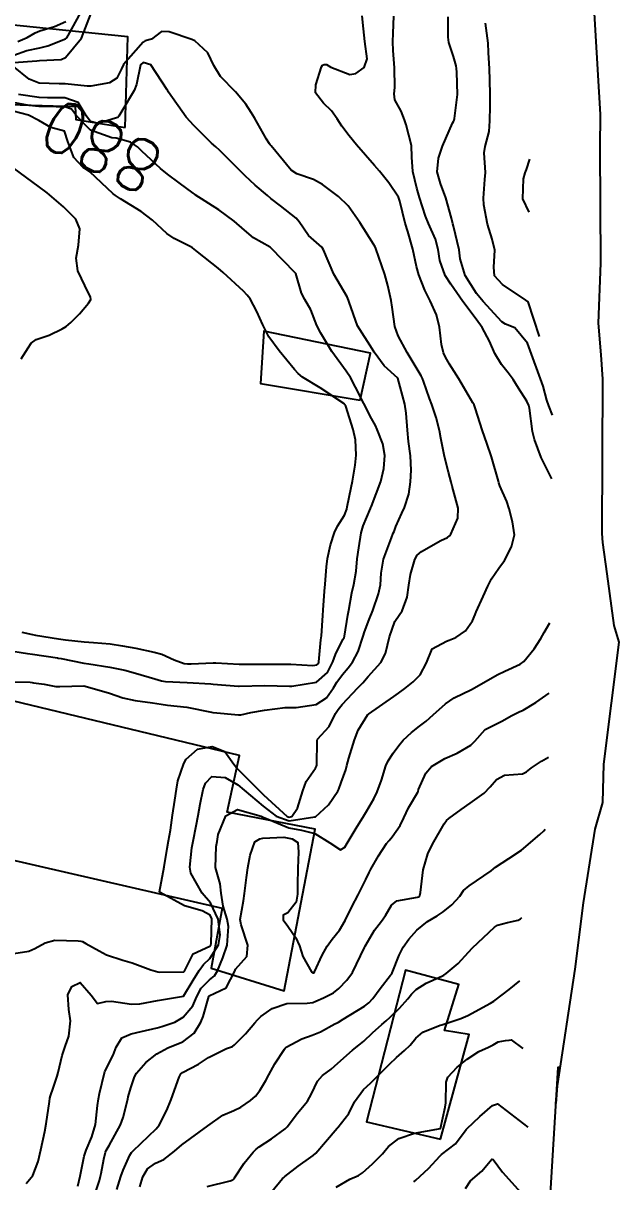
# Model space of a CAD drawing. Header units: metres. Extents: x 307586 to 320046, y 7427249 to 7434250.
# Drawn here: x 319739.3 to 319785.4, y 7427404.1 to 7427493.8 of the extents above; entities that cross this region are included whole.
import ezdxf
from ezdxf.enums import TextEntityAlignment as Align

# ---------------------------------------------------------------- set-up
doc = ezdxf.new("R2010")
doc.units = ezdxf.units.M
doc.header["$MEASUREMENT"] = 0
for name, color, linetype in [('Area', 45, 'Continuous'), ('Cotas', 45, 'Continuous'), ('Curvas de Nivel 1m', 11, 'Continuous'), ('Curvas de Nivel 5m', 15, 'Continuous'), ('Edificações', 30, 'Continuous')]:
    doc.layers.add(name, color=color, linetype=linetype)
doc.styles.add('Style-STANDARD', font='STANDARD.shx')

msp = doc.modelspace()

# ---------------------------------------------------------------- linework, layer by layer
at = {"layer": 'Area'}
msp.add_polyline3d([(319783.169, 7427499.77, 886.995), (319783.933, 7427486.689, 887.045), (319783.923, 7427484.156, 887.115), (319783.983, 7427475.191, 887.314), (319783.799, 7427470.553, 886.345), (319783.992, 7427468.119, 886.056), (319784.134, 7427466.229, 885.315), (319784.064, 7427454.284, 883.585), (319784.121, 7427453.586, 883.436), (319784.455, 7427451.157, 883.997), (319784.992, 7427447.184, 884.408), (319785.388, 7427445.888, 884.747), (319784.206, 7427436.456, 886.093), (319784.117, 7427433.488, 886.582), (319783.537, 7427431.407, 886.69), (319782.624, 7427425.719, 887.872), (319781.976, 7427420.578, 888.822), (319780.613, 7427411.561, 891.063), (319780.52, 7427410.189, 891.203), (319780.781, 7427412.987, 891.535), (319780.673, 7427412.989, 891.404), (319779.984, 7427401.507, 892.534)], dxfattribs=at)
at = {"layer": 'Curvas de Nivel 1m', "flags": 128}
for points, elevation in [([(319738.583, 7427490.714), (319740.372, 7427490.855), (319740.585, 7427490.868), (319742.253, 7427490.956), (319742.588, 7427491.101), (319743.825, 7427492.602), (319744.568, 7427494.536)], 882), ([(319738.589, 7427491.299), (319739.595, 7427491.648), (319740.595, 7427491.854), (319741.219, 7427492.012), (319742.602, 7427492.544), (319742.684, 7427492.619), (319742.793, 7427492.806), (319743.779, 7427494.603)], 881), ([(319739.537, 7427404.011), (319740.069, 7427404.632), (319740.467, 7427405.719), (319740.677, 7427406.623), (319740.993, 7427408.025), (319741.103, 7427408.617), (319741.344, 7427410.348), (319741.388, 7427410.613), (319741.433, 7427410.795), (319741.625, 7427411.39), (319741.937, 7427412.308), (319742.026, 7427412.606), (319742.338, 7427413.921), (319742.568, 7427414.601), (319742.858, 7427415.416), (319742.976, 7427416.597), (319742.838, 7427417.462), (319742.781, 7427418.599), (319743.081, 7427419.235), (319743.727, 7427419.557), (319744.587, 7427418.577), (319745.07, 7427417.933), (319745.708, 7427418.083), (319746.149, 7427418.115), (319747.706, 7427417.874), (319748.334, 7427417.907), (319749.709, 7427418.157), (319751.713, 7427418.49), (319752.47, 7427419.744), (319752.926, 7427420.478), (319753.273, 7427420.95), (319753.752, 7427421.401), (319754.423, 7427422.46), (319754.558, 7427423.245), (319754.403, 7427424.461), (319753.802, 7427425.725), (319753.168, 7427426.476), (319752.294, 7427428.019), (319752.216, 7427428.486), (319752.364, 7427429.977), (319752.462, 7427430.484), (319752.689, 7427431.667), (319752.846, 7427432.48), (319753.014, 7427433.356), (319753.231, 7427434.477), (319753.411, 7427434.974), (319753.918, 7427435.481), (319754.946, 7427435.426), (319755.909, 7427434.836), (319756.408, 7427434.435), (319757.891, 7427433.195), (319758.88, 7427432.41), (319759.88, 7427432.066), (319761.871, 7427432.359), (319761.899, 7427432.354), (319761.925, 7427432.37), (319762.942, 7427433.31), (319763.665, 7427434.352), (319763.739, 7427434.518), (319763.913, 7427435.022), (319764.265, 7427436.008), (319764.356, 7427436.344), (319764.497, 7427436.9), (319764.943, 7427438.335), (319765.229, 7427439.066), (319765.982, 7427440.276), (319766.007, 7427440.296), (319766.036, 7427440.319), (319767.997, 7427441.682), (319768.353, 7427441.943), (319768.824, 7427442.292), (319769.476, 7427442.817), (319770.014, 7427443.365), (319770.517, 7427444.273), (319770.945, 7427445.361), (319772.049, 7427445.957), (319772.272, 7427446.025), (319772.774, 7427446.243), (319773.528, 7427446.766), (319774.066, 7427447.536), (319774.272, 7427448.027), (319774.357, 7427448.227), (319774.902, 7427449.411), (319775.249, 7427450.219), (319775.539, 7427450.785), (319776.117, 7427451.597), (319776.533, 7427452.204), (319777.081, 7427453.253), (319777.322, 7427454.192), (319777.155, 7427455.187), (319776.903, 7427456.199), (319776.735, 7427456.758), (319776.191, 7427457.986), (319776.108, 7427458.211), (319776.078, 7427458.328), (319775.547, 7427460.217), (319775.183, 7427461.271), (319774.843, 7427462.224), (319774.27, 7427464.011), (319774.187, 7427464.231), (319774.103, 7427464.404), (319773.025, 7427466.243), (319772.304, 7427467.38), (319771.979, 7427467.924), (319771.829, 7427468.257), (319771.685, 7427468.897), (319771.515, 7427470.262), (319771.29, 7427471.203), (319770.788, 7427472.274), (319770.375, 7427473.112), (319769.931, 7427474.285), (319769.75, 7427474.936), (319769.467, 7427476.289), (319769.08, 7427477.64), (319768.874, 7427478.296), (319768.458, 7427479.991), (319768.356, 7427480.302), (319767.587, 7427481.427), (319766.879, 7427482.324), (319766.489, 7427482.767), (319765.093, 7427484.344), (319764.52, 7427485.047), (319763.971, 7427485.802), (319763.613, 7427486.364), (319763.162, 7427486.993), (319762.545, 7427487.575), (319761.914, 7427488.386), (319761.941, 7427489.007), (319762.393, 7427490.382), (319762.459, 7427490.507), (319762.585, 7427490.569), (319762.782, 7427490.574), (319763.112, 7427490.372), (319764.575, 7427489.798), (319765.049, 7427489.872), (319765.686, 7427490.339), (319765.918, 7427491.008), (319765.752, 7427492.339), (319765.633, 7427493.325), (319765.549, 7427494.341)], 883), ([(319780.203, 7427458.51), (319779.387, 7427460.168), (319778.855, 7427461.555), (319778.705, 7427462.175), (319778.476, 7427463.972), (319778.423, 7427464.179), (319778.276, 7427464.525), (319777.618, 7427465.521), (319777.205, 7427466.196), (319776.822, 7427466.726), (319776.304, 7427467.35), (319775.803, 7427468.215), (319775.379, 7427469.168), (319774.81, 7427470.225), (319774.349, 7427470.868), (319773.32, 7427472.24), (319772.383, 7427473.575), (319771.963, 7427474.256), (319771.546, 7427475.405), (319771.403, 7427476.265), (319771.21, 7427477.058), (319770.678, 7427478.276), (319770.441, 7427478.83), (319769.963, 7427480.285), (319769.757, 7427481), (319769.455, 7427482.29), (319769.383, 7427483.408), (319769.345, 7427484.292), (319768.935, 7427485.89), (319768.805, 7427486.297), (319768.54, 7427486.966), (319768.069, 7427487.828), (319767.999, 7427488.308), (319768.074, 7427488.794), (319768.05, 7427490.308), (319767.942, 7427491.655), (319767.921, 7427492.31), (319767.932, 7427492.991), (319767.995, 7427494.31)], 884), ([(319779.263, 7427469.54), (319778.363, 7427472.209), (319778.202, 7427472.346), (319776.383, 7427473.544), (319775.772, 7427474.216), (319775.732, 7427474.884), (319775.797, 7427476.216), (319775.582, 7427477.058), (319775.231, 7427478.222), (319774.958, 7427479.722), (319774.917, 7427480.225), (319775.032, 7427481.67), (319775.072, 7427482.224), (319774.984, 7427483.747), (319775.045, 7427484.225), (319775.363, 7427485.383), (319775.41, 7427486.221), (319775.431, 7427487.334), (319775.438, 7427488.221), (319775.403, 7427489.389), (319775.373, 7427490.222), (319775.314, 7427491.504), (319775.272, 7427492.223), (319775.079, 7427493.772)], 886), ([(319738.59, 7427421.812), (319739.753, 7427421.986), (319740.215, 7427422.174), (319741.01, 7427422.621), (319741.765, 7427422.824), (319743.58, 7427422.777), (319743.765, 7427422.766), (319743.909, 7427422.733), (319744.16, 7427422.584), (319745.193, 7427422.004), (319745.754, 7427421.694), (319747.026, 7427421.271), (319747.748, 7427421.076), (319749.195, 7427420.525), (319749.741, 7427420.373), (319749.899, 7427420.359), (319751.741, 7427420.39), (319751.798, 7427420.434), (319751.821, 7427420.489), (319752.461, 7427421.777), (319753.762, 7427422.379), (319753.843, 7427422.469), (319753.862, 7427422.567), (319753.905, 7427424.468), (319753.787, 7427424.77), (319753.162, 7427425.107), (319751.798, 7427425.477), (319749.9, 7427426.519), (319749.872, 7427426.578), (319750.218, 7427428.514), (319750.451, 7427429.914), (319750.563, 7427430.51), (319750.7, 7427431.337), (319750.866, 7427432.505), (319751.058, 7427433.666), (319751.167, 7427434.501), (319751.268, 7427435.144), (319751.737, 7427436.493), (319751.936, 7427436.84), (319752.812, 7427437.614), (319753.946, 7427437.806), (319754.909, 7427437.422), (319755.603, 7427436.445), (319755.927, 7427436.049), (319757.543, 7427434.424), (319757.9, 7427434.078), (319759.734, 7427432.401), (319759.882, 7427432.347), (319760.093, 7427432.397), (319760.529, 7427433.03), (319760.947, 7427434.384), (319761.198, 7427435.096), (319761.929, 7427436.134), (319762.015, 7427436.286), (319762.034, 7427436.369), (319762.046, 7427438.275), (319762.092, 7427438.369), (319762.971, 7427439.357), (319763.471, 7427440.355), (319763.668, 7427440.671), (319763.99, 7427441.069), (319765.198, 7427442.338), (319765.595, 7427442.746), (319766.012, 7427443.214), (319766.991, 7427444.315), (319767.345, 7427444.998), (319767.649, 7427446.306), (319768.065, 7427447.481), (319768.387, 7427447.98), (319768.622, 7427448.295), (319769.019, 7427449.36), (319769.158, 7427450.289), (319769.283, 7427451.117), (319769.606, 7427452.285), (319769.8, 7427452.609), (319770.129, 7427452.908), (319771.625, 7427453.738), (319772.149, 7427453.973), (319772.301, 7427454.099), (319772.404, 7427454.247), (319772.942, 7427455.465), (319772.951, 7427456.242), (319772.496, 7427457.941), (319772.409, 7427458.248), (319772.205, 7427459.034), (319771.91, 7427460.255), (319771.633, 7427461.655), (319771.518, 7427462.261), (319771.262, 7427463.261), (319770.913, 7427464.27), (319770.741, 7427464.737), (319770.291, 7427466.072), (319770.21, 7427466.281), (319770.102, 7427466.474), (319769.02, 7427468.293), (319768.332, 7427469.572), (319768.052, 7427470.304), (319767.844, 7427471.793), (319767.785, 7427472.309), (319767.529, 7427473.461), (319767.283, 7427474.317), (319767.066, 7427474.992), (319766.59, 7427476.327), (319766.539, 7427476.453), (319766.416, 7427476.676), (319765.366, 7427478.341), (319764.452, 7427479.626), (319763.714, 7427480.357), (319762.472, 7427481.291), (319761.761, 7427481.666), (319760.48, 7427482.119), (319760.051, 7427482.404), (319758.501, 7427484.271), (319758.429, 7427484.348), (319758.364, 7427484.422), (319758.135, 7427484.799), (319757.201, 7427486.44), (319756.953, 7427486.86), (319756.543, 7427487.503), (319755.733, 7427488.458), (319754.57, 7427489.635), (319754.054, 7427490.478), (319753.587, 7427491.479), (319752.602, 7427492.4), (319752.365, 7427492.502), (319750.609, 7427493.082), (319750.007, 7427493.128), (319749.246, 7427492.534), (319748.742, 7427492.398), (319748.601, 7427492.305), (319747.085, 7427490.562), (319746.91, 7427490.233), (319746.567, 7427489.515), (319745.995, 7427489.143), (319744.558, 7427488.901), (319744.263, 7427488.889), (319742.56, 7427489.064), (319742.103, 7427489.082), (319740.56, 7427489.129), (319739.767, 7427489.446), (319738.579, 7427490.408)], 882), ([(319738.004, 7427442.815), (319739.86, 7427442.786), (319740.004, 7427442.76), (319740.107, 7427442.741), (319740.941, 7427442.626), (319741.85, 7427442.461), (319742.001, 7427442.452), (319742.16, 7427442.449), (319744.002, 7427442.501), (319744.105, 7427442.485), (319745.997, 7427441.943), (319747.027, 7427441.588), (319747.991, 7427441.369), (319749.318, 7427441.198), (319749.988, 7427441.078), (319750.485, 7427441.01), (319751.987, 7427440.852), (319753.876, 7427440.471), (319753.982, 7427440.442), (319754.018, 7427440.434), (319755.98, 7427440.261), (319756.154, 7427440.273), (319756.924, 7427440.436), (319757.985, 7427440.61), (319759.572, 7427440.82), (319759.987, 7427440.83), (319760.419, 7427440.825), (319761.99, 7427441.072), (319762.77, 7427441.587), (319763.316, 7427442.357), (319763.576, 7427442.785), (319764.013, 7427443.387), (319764.462, 7427443.902), (319764.798, 7427444.342), (319765.217, 7427445.156), (319765.61, 7427446.334), (319765.71, 7427446.68), (319766.066, 7427447.628), (319766.355, 7427448.326), (319766.8, 7427449.611), (319766.945, 7427450.317), (319767.009, 7427451.214), (319767.181, 7427452.314), (319767.797, 7427453.962), (319767.943, 7427454.303), (319768, 7427454.447), (319768.151, 7427454.819), (319768.598, 7427455.864), (319768.803, 7427456.294), (319769.149, 7427457.325), (319769.271, 7427458.289), (319769.316, 7427459.179), (319769.267, 7427460.29), (319769.125, 7427461.4), (319769.037, 7427462.292), (319768.947, 7427463.602), (319768.833, 7427464.294), (319768.293, 7427466.3), (319767.234, 7427467.248), (319766.469, 7427468.328), (319766.316, 7427468.561), (319765.17, 7427470.342), (319764.537, 7427472.173), (319764.492, 7427472.349), (319764.365, 7427472.6), (319763.349, 7427474.36), (319762.544, 7427476.236), (319762.48, 7427476.369), (319762.414, 7427476.443), (319761.383, 7427477.346), (319760.675, 7427478.396), (319760.437, 7427478.682), (319759.232, 7427479.631), (319758.46, 7427480.211), (319758.208, 7427480.424), (319757.257, 7427481.224), (319756.478, 7427481.959), (319756.007, 7427482.455), (319754.498, 7427483.949), (319754.22, 7427484.194), (319753.889, 7427484.479), (319752.523, 7427485.843), (319751.931, 7427486.506), (319750.552, 7427488.439), (319750.505, 7427488.52), (319750.461, 7427488.614), (319749.18, 7427490.534), (319748.585, 7427490.723), (319748.382, 7427490.543), (319748.077, 7427489.031), (319747.899, 7427488.55), (319746.943, 7427486.97), (319746.727, 7427486.567), (319746.626, 7427486.474), (319746.531, 7427486.435), (319745.104, 7427486.004), (319744.526, 7427486.155), (319744.185, 7427486.595), (319743.577, 7427487.638), (319742.546, 7427487.978), (319741.193, 7427487.986), (319740.547, 7427488.019), (319738.963, 7427488.242)], 881), ([(319739.22, 7427446.648), (319740.05, 7427446.463), (319740.259, 7427446.428), (319742.046, 7427446.144), (319742.581, 7427446.068), (319744.043, 7427445.914), (319744.768, 7427445.856), (319746.041, 7427445.743), (319746.986, 7427445.608), (319748.036, 7427445.413), (319749.442, 7427445.115), (319750.029, 7427444.949), (319751, 7427444.505), (319751.765, 7427444.238), (319752.02, 7427444.201), (319752.306, 7427444.201), (319754.021, 7427444.275), (319754.214, 7427444.275), (319756.02, 7427444.193), (319757.78, 7427444.183), (319758.021, 7427444.187), (319758.249, 7427444.189), (319760.021, 7427444.186), (319761.73, 7427444.084), (319762.02, 7427444.128), (319762.148, 7427444.242), (319762.195, 7427444.368), (319762.349, 7427446.067), (319762.379, 7427446.367), (319762.486, 7427447.949), (319762.513, 7427448.366), (319762.629, 7427449.831), (319762.666, 7427450.364), (319762.781, 7427451.698), (319762.854, 7427452.363), (319763.082, 7427453.412), (319763.408, 7427454.357), (319763.639, 7427454.867), (319764.163, 7427455.706), (319764.344, 7427456.175), (319764.385, 7427456.348), (319764.685, 7427457.848), (319764.79, 7427458.344), (319764.985, 7427459.569), (319765.063, 7427460.342), (319765.032, 7427461.545), (319764.845, 7427462.344), (319764.261, 7427464.142), (319764.125, 7427464.351), (319762.281, 7427465.558), (319760.925, 7427466.391), (319760.574, 7427466.674), (319760.299, 7427466.981), (319759.124, 7427468.412), (319758.329, 7427469.492), (319757.845, 7427470.427), (319757.391, 7427471.472), (319756.862, 7427472.443), (319756.65, 7427472.73), (319756.369, 7427473.027), (319754.78, 7427474.466), (319754.388, 7427474.805), (319752.806, 7427476.087), (319752.411, 7427476.394), (319752.243, 7427476.493), (319751.005, 7427477.097), (319750.423, 7427477.505), (319749.311, 7427478.531), (319748.443, 7427479.197), (319746.834, 7427480.187), (319746.461, 7427480.424), (319746.28, 7427480.572), (319744.48, 7427482.269), (319744.289, 7427482.401), (319743.953, 7427482.598), (319743.245, 7427483.363), (319742.78, 7427484.616), (319742.515, 7427485.42), (319741.467, 7427485.682), (319740.527, 7427486.225), (319739.732, 7427486.648), (319738.536, 7427486.946)], 879), ([(319739.151, 7427467.805), (319739.704, 7427468.646), (319739.943, 7427469.019), (319740.323, 7427469.291), (319741.316, 7427469.637), (319742.335, 7427470.114), (319742.634, 7427470.311), (319742.994, 7427470.603), (319743.666, 7427471.281), (319744.358, 7427472.109), (319744.562, 7427472.387), (319744.525, 7427472.588), (319744.366, 7427472.874), (319743.556, 7427474.598), (319743.418, 7427475.579), (319743.587, 7427476.598), (319743.692, 7427477.864), (319743.397, 7427478.606), (319742.447, 7427479.558), (319741.16, 7427480.633), (319740.468, 7427481.162), (319738.628, 7427482.512)], 878), ([(319778.443, 7427479.15), (319777.962, 7427480.188), (319778.006, 7427481.715), (319778.154, 7427482.185), (319778.238, 7427482.433), (319778.503, 7427483.24)], 887), ([(319743.535, 7427403.8), (319743.723, 7427404.587), (319744.037, 7427406.112), (319744.194, 7427406.581), (319744.639, 7427407.63), (319744.907, 7427408.57), (319745.077, 7427410.037), (319745.145, 7427410.567), (319745.219, 7427410.965), (319745.602, 7427412.561), (319745.644, 7427412.668), (319746.277, 7427413.934), (319746.517, 7427414.551), (319746.943, 7427415.278), (319747.679, 7427415.589), (319748.453, 7427415.761), (319749.686, 7427416.062), (319750.041, 7427416.161), (319751.043, 7427416.5), (319751.697, 7427416.871), (319752.426, 7427417.763), (319752.748, 7427418.48), (319753.089, 7427419.11), (319753.732, 7427419.765), (319754.122, 7427420.079), (319754.335, 7427420.461), (319754.752, 7427421.454), (319755.1, 7427422.45), (319755.205, 7427423.876), (319755.091, 7427424.45), (319754.794, 7427425.459), (319754.641, 7427426.458), (319754.545, 7427427.184), (319754.202, 7427428.464), (319754.249, 7427430.073), (319754.315, 7427430.463), (319754.411, 7427431.005), (319755.001, 7427432.453), (319755.888, 7427432.938), (319757.724, 7427432.422), (319757.882, 7427432.352), (319758.017, 7427432.283), (319759.874, 7427431.519), (319760.831, 7427431.344), (319761.87, 7427431.084), (319763.046, 7427430.358), (319763.855, 7427429.83), (319764.185, 7427430.019), (319764.378, 7427430.342), (319765.16, 7427431.615), (319765.583, 7427432.324), (319765.888, 7427432.847), (319766.442, 7427433.77), (319766.707, 7427434.312), (319767.03, 7427435.195), (319767.378, 7427436.306), (319767.544, 7427436.697), (319767.943, 7427437.289), (319768.364, 7427437.881), (319768.702, 7427438.293), (319769.348, 7427438.901), (319769.97, 7427439.389), (319770.474, 7427439.773), (319771.037, 7427440.264), (319771.991, 7427441.106), (319772.661, 7427441.578), (319774.003, 7427442.23), (319776.021, 7427443.377), (319776.568, 7427443.651), (319777.746, 7427444.183), (319778.035, 7427444.396), (319778.84, 7427445.377), (319779.358, 7427446.167), (319779.603, 7427446.619), (319780.063, 7427447.37)], 884), ([(319746.55, 7427403.533), (319746.877, 7427404.547), (319747.047, 7427405.048), (319747.568, 7427406.195), (319747.703, 7427406.407), (319747.821, 7427406.538), (319749.59, 7427408.224), (319749.833, 7427408.516), (319750.436, 7427409.683), (319750.77, 7427410.503), (319751.386, 7427412.239), (319751.516, 7427412.492), (319751.644, 7427412.589), (319752.879, 7427413.25), (319753.656, 7427413.76), (319755.044, 7427414.449), (319755.496, 7427414.612), (319755.667, 7427414.725), (319756.525, 7427415.586), (319757.226, 7427416.425), (319757.44, 7427416.678), (319757.698, 7427416.929), (319758.571, 7427417.544), (319759.708, 7427417.934), (319761.288, 7427417.955), (319761.709, 7427418.013), (319761.964, 7427418.114), (319762.537, 7427418.362), (319763.307, 7427418.766), (319763.724, 7427419.093), (319764.346, 7427419.728), (319764.799, 7427420.334), (319765.709, 7427422.267), (319765.735, 7427422.32), (319765.763, 7427422.375), (319766.491, 7427423.598), (319767.023, 7427424.308), (319767.345, 7427424.749), (319767.802, 7427425.539), (319768.225, 7427425.877), (319769.811, 7427426.145), (319769.908, 7427426.182), (319769.992, 7427426.277), (319770.046, 7427426.507), (319770.261, 7427428.274), (319770.605, 7427429.516), (319770.971, 7427430.263), (319771.879, 7427431.838), (319772.049, 7427432.08), (319772.241, 7427432.246), (319773.194, 7427432.933), (319773.895, 7427433.421), (319774.961, 7427434.214), (319775.438, 7427434.679), (319775.919, 7427435.254), (319776.537, 7427435.583), (319777.928, 7427435.707), (319778.245, 7427435.861), (319778.633, 7427436.173), (319779.413, 7427436.69), (319779.943, 7427436.99)], 886), ([(319748.327, 7427403.741), (319748.572, 7427404.53), (319748.925, 7427405.154), (319749.559, 7427405.586), (319750.201, 7427405.873), (319751.011, 7427406.498), (319751.578, 7427406.987), (319753.593, 7427408.47), (319754.771, 7427409.287), (319755.611, 7427409.646), (319756.139, 7427409.911), (319756.901, 7427410.427), (319757.289, 7427410.76), (319757.631, 7427411.206), (319758.077, 7427411.977), (319758.306, 7427412.413), (319758.794, 7427413.266), (319759.519, 7427414.401), (319759.585, 7427414.48), (319759.665, 7427414.542), (319760.87, 7427415.187), (319761.68, 7427415.486), (319762.305, 7427415.743), (319763.417, 7427416.353), (319763.598, 7427416.447), (319763.694, 7427416.5), (319764.067, 7427416.714), (319765.707, 7427417.715), (319766.054, 7427417.972), (319766.363, 7427418.314), (319766.934, 7427419.099), (319767.74, 7427420.123), (319767.82, 7427420.221), (319767.868, 7427420.299), (319768.39, 7427421.66), (319768.712, 7427422.291), (319769.153, 7427422.903), (319769.776, 7427423.613), (319770.6, 7427424.268), (319771.336, 7427424.71), (319771.794, 7427425.016), (319772.479, 7427425.567), (319773.087, 7427426.237), (319773.379, 7427426.672), (319773.821, 7427427.045), (319775.509, 7427428.205), (319775.682, 7427428.355), (319775.837, 7427428.485), (319776.891, 7427429.145), (319777.857, 7427429.803), (319779.284, 7427430.998), (319779.584, 7427431.297), (319779.683, 7427431.41)], 887), ([(319753.536, 7427403.778), (319755.318, 7427404.221), (319755.541, 7427404.293), (319755.612, 7427404.37), (319755.653, 7427404.439), (319756.41, 7427405.581), (319757.098, 7427406.425), (319757.335, 7427406.663), (319757.577, 7427406.844), (319758.529, 7427407.465), (319759.591, 7427408.249), (319759.739, 7427408.398), (319760.542, 7427409.453), (319761.318, 7427410.375), (319761.629, 7427410.935), (319762.076, 7427411.928), (319762.476, 7427412.362), (319763.15, 7427412.853), (319763.652, 7427413.307), (319764.778, 7427414.333), (319765.29, 7427414.704), (319765.673, 7427415.009), (319766.343, 7427415.653), (319767.064, 7427416.306), (319767.402, 7427416.597), (319767.699, 7427416.863), (319768.417, 7427417.582), (319769.063, 7427418.286), (319769.358, 7427418.644), (319769.724, 7427419.005), (319770.498, 7427419.502), (319771.74, 7427420.063), (319771.865, 7427420.125), (319772.046, 7427420.247), (319772.953, 7427421.036), (319773.76, 7427421.893), (319774.072, 7427422.225), (319775.779, 7427423.849), (319775.996, 7427423.983), (319776.769, 7427424.19), (319777.593, 7427424.375), (319777.787, 7427424.477), (319777.893, 7427424.59)], 888), ([(319758.562, 7427403.38), (319759.377, 7427404.402), (319759.465, 7427404.48), (319759.545, 7427404.544), (319760.598, 7427405.344), (319761.568, 7427406.041), (319761.757, 7427406.181), (319761.952, 7427406.366), (319762.713, 7427407.227), (319763.592, 7427408.29), (319763.651, 7427408.349), (319764.512, 7427409.434), (319764.949, 7427410.33), (319765.633, 7427411.289), (319766.177, 7427411.775), (319766.723, 7427412.309), (319767.184, 7427412.769), (319767.652, 7427413.232), (319768.19, 7427413.762), (319768.8, 7427414.289), (319769.243, 7427414.71), (319769.677, 7427415.237), (319770.236, 7427415.721), (319771.562, 7427416.252), (319771.693, 7427416.294), (319773.156, 7427416.777), (319773.701, 7427416.995), (319775.463, 7427417.956), (319775.712, 7427418.109), (319775.833, 7427418.199), (319776.9, 7427419.014), (319777.733, 7427419.68)], 889), ([(319769.541, 7427404.125), (319769.699, 7427404.278), (319770.662, 7427405.157), (319771.572, 7427406.158), (319771.612, 7427406.21), (319771.664, 7427406.249), (319772.749, 7427407.071), (319773.592, 7427408.176), (319773.63, 7427408.229), (319774.631, 7427409.192), (319775.62, 7427410.039), (319776.013, 7427410.177), (319778.353, 7427408.37)], 891), ([(319773.537, 7427403.61), (319773.918, 7427404.224), (319774.798, 7427404.967), (319775.568, 7427405.89), (319775.666, 7427405.859), (319776.382, 7427404.875), (319778.743, 7427402.27)], 892)]:
    msp.add_lwpolyline(points, dxfattribs=dict(at, elevation=elevation))
at = {"layer": 'Curvas de Nivel 5m', "flags": 128}
for points, elevation in [([(319780.263, 7427463.45), (319779.972, 7427464.163), (319779.827, 7427464.614), (319779.529, 7427465.686), (319778.325, 7427469.01), (319777.339, 7427470.195), (319776.619, 7427470.479), (319776.348, 7427470.671), (319774.896, 7427472.225), (319774.372, 7427472.846), (319773.515, 7427474.239), (319773.126, 7427475.523), (319773.04, 7427476.244), (319772.611, 7427478.068), (319772.556, 7427478.249), (319772.439, 7427478.67), (319772, 7427480.257), (319771.585, 7427481.375), (319771.33, 7427482.267), (319771.449, 7427483.316), (319771.738, 7427484.262), (319772.531, 7427486.04), (319772.61, 7427486.171), (319772.647, 7427486.249), (319772.675, 7427486.389), (319772.899, 7427488.255), (319772.865, 7427489.97), (319772.837, 7427490.256), (319772.802, 7427490.474), (319772.592, 7427491.188), (319772.245, 7427492.264), (319772.179, 7427492.694), (319772.193, 7427494.264)], 885), ([(319738.902, 7427492.355), (319739.628, 7427492.65), (319740.237, 7427493.014), (319740.608, 7427493.173), (319741.739, 7427493.501), (319742.616, 7427493.903)], 880), ([(319738.032, 7427445.266), (319739.662, 7427445.01), (319740.028, 7427444.949), (319741.975, 7427444.66), (319742.024, 7427444.653), (319742.259, 7427444.608), (319744.02, 7427444.263), (319744.406, 7427444.199), (319746.017, 7427443.951), (319747.17, 7427443.708), (319748.012, 7427443.483), (319749.492, 7427443.041), (319750.007, 7427442.889), (319750.332, 7427442.841), (319752.006, 7427442.755), (319753.825, 7427442.651), (319754.005, 7427442.638), (319755.983, 7427442.47), (319756.003, 7427442.468), (319756.023, 7427442.469), (319758.004, 7427442.528), (319759.915, 7427442.49), (319760.004, 7427442.484), (319760.087, 7427442.482), (319762.007, 7427442.777), (319762.844, 7427443.532), (319763.267, 7427444.358), (319763.47, 7427444.917), (319764.049, 7427446.08), (319764.147, 7427446.254), (319764.175, 7427446.349), (319764.438, 7427447.978), (319764.5, 7427448.346), (319764.748, 7427449.689), (319764.902, 7427450.342), (319765.071, 7427451.383), (319765.158, 7427452.34), (319765.286, 7427453.184), (319765.471, 7427454.337), (319765.61, 7427454.877), (319766.171, 7427456.221), (319766.207, 7427456.295), (319766.222, 7427456.329), (319766.251, 7427456.406), (319766.977, 7427458.318), (319767.219, 7427459.304), (319767.299, 7427460.314), (319767.137, 7427461.221), (319766.705, 7427462.323), (319766.555, 7427462.634), (319766.252, 7427463.191), (319765.677, 7427464.336), (319765.016, 7427465.609), (319764.621, 7427466.347), (319764.298, 7427466.84), (319763.195, 7427468.361), (319762.334, 7427469.773), (319762.042, 7427470.375), (319761.564, 7427471.591), (319761.109, 7427472.389), (319760.853, 7427472.878), (319760.398, 7427474.4), (319760.383, 7427474.424), (319758.437, 7427476.42), (319758.413, 7427476.438), (319757.135, 7427477.155), (319756.426, 7427477.748), (319755.632, 7427478.458), (319754.446, 7427479.332), (319752.632, 7427480.488), (319752.532, 7427480.558), (319752.464, 7427480.606), (319751.385, 7427481.424), (319750.479, 7427482.087), (319749.944, 7427482.525), (319748.496, 7427483.865), (319748.16, 7427484.206), (319747.618, 7427484.553), (319746.507, 7427484.863), (319746.179, 7427484.902), (319744.517, 7427485.496), (319743.449, 7427486.606), (319743.05, 7427487.125), (319742.54, 7427487.293), (319741.872, 7427487.294), (319740.54, 7427487.316), (319739.783, 7427487.405), (319738.543, 7427487.625)], 880), ([(319744.643, 7427402.573), (319745.212, 7427404.237), (319745.292, 7427404.564), (319745.336, 7427404.773), (319745.563, 7427405.883), (319745.69, 7427406.44), (319745.739, 7427406.558), (319745.964, 7427406.943), (319746.842, 7427408.548), (319747.041, 7427409.103), (319747.399, 7427410.542), (319747.443, 7427410.724), (319747.632, 7427411.409), (319747.925, 7427412.252), (319748.076, 7427412.536), (319748.8, 7427413.38), (319749.658, 7427414.049), (319750.5, 7427414.507), (319751.328, 7427414.835), (319751.67, 7427414.973), (319752.53, 7427415.632), (319753.064, 7427416.476), (319753.243, 7427416.929), (319753.67, 7427418.47), (319753.683, 7427418.501), (319753.714, 7427418.522), (319755.025, 7427419.148), (319755.678, 7427420.441), (319755.744, 7427420.596), (319756.622, 7427421.563), (319756.705, 7427422.431), (319756.186, 7427424.028), (319756.106, 7427424.437), (319756.364, 7427425.875), (319756.437, 7427426.434), (319756.585, 7427427.672), (319756.696, 7427428.431), (319756.884, 7427429.393), (319757.244, 7427430.426), (319757.613, 7427430.675), (319757.866, 7427430.708), (319759.47, 7427430.801), (319759.866, 7427430.731), (319760.131, 7427430.661), (319760.557, 7427430.39), (319760.612, 7427429.628), (319760.567, 7427428.389), (319760.539, 7427427.108), (319760.522, 7427426.389), (319760.434, 7427425.76), (319759.791, 7427424.934), (319759.435, 7427424.757), (319759.432, 7427424.404), (319759.778, 7427423.912), (319760.394, 7427423.016), (319760.678, 7427422.386), (319760.941, 7427421.568), (319761.612, 7427420.372), (319761.742, 7427420.302), (319761.799, 7427420.313), (319761.843, 7427420.369), (319762.442, 7427421.677), (319762.819, 7427422.359), (319763.219, 7427422.905), (319763.775, 7427423.593), (319764.219, 7427424.343), (319764.729, 7427425.406), (319765.228, 7427426.329), (319765.825, 7427427.527), (319766.074, 7427428.074), (319766.201, 7427428.316), (319766.792, 7427429.367), (319767.418, 7427430.304), (319767.625, 7427430.543), (319767.868, 7427430.828), (319768.468, 7427431.703), (319768.749, 7427432.291), (319769.108, 7427433.071), (319769.833, 7427434.281), (319769.857, 7427434.327), (319769.906, 7427434.481), (319770.454, 7427435.743), (319770.908, 7427436.265), (319771.939, 7427436.882), (319772.884, 7427437.3), (319773.95, 7427437.92), (319774.253, 7427438.225), (319775.046, 7427439.135), (319775.974, 7427439.596), (319776.384, 7427439.788), (319777.067, 7427440.189), (319777.685, 7427440.484), (319777.987, 7427440.63), (319778.959, 7427441.205), (319780.003, 7427441.95)], 885), ([(319763.537, 7427403.713), (319764.594, 7427404.334), (319765.243, 7427404.629), (319765.55, 7427404.822), (319766.341, 7427405.533), (319767.099, 7427406.305), (319767.32, 7427406.558), (319767.579, 7427406.874), (319768.385, 7427407.492), (319769.589, 7427407.902), (319771.593, 7427408.25), (319771.961, 7427409.904), (319772.012, 7427410.246), (319772.029, 7427411.856), (319772.155, 7427412.245), (319772.892, 7427412.996), (319773.657, 7427413.631), (319774.55, 7427414.217), (319775.318, 7427414.555), (319775.671, 7427414.737), (319776.054, 7427414.959), (319776.632, 7427415.058), (319776.906, 7427415.098), (319777.06, 7427415.108), (319777.953, 7427414.46)], 890)]:
    msp.add_lwpolyline(points, dxfattribs=dict(at, elevation=elevation))
at = {"layer": 'Edificações'}
for points in [[(319747.207, 7427485.701), (319747.41, 7427492.71), (319737.817, 7427493.692), (319738.224, 7427487.462), (319743.343, 7427487.326), (319743.377, 7427486.311), (319747.207, 7427485.701)], [(319765.378, 7427464.596), (319766.189, 7427468.239), (319757.92, 7427469.94), (319757.677, 7427465.891), (319765.378, 7427464.596)], [(319737.846, 7427441.506), (319735.403, 7427429.749), (319754.704, 7427425.315), (319753.859, 7427420.664), (319759.495, 7427418.92), (319761.89, 7427431.425), (319755.106, 7427432.72), (319756.055, 7427437.12), (319737.846, 7427441.506)], [(319771.594, 7427407.435), (319773.816, 7427415.523), (319771.911, 7427415.841), (319773.023, 7427419.409), (319768.895, 7427420.519), (319765.878, 7427408.783), (319771.594, 7427407.435)]]:
    msp.add_lwpolyline(points, dxfattribs=at)

# ---------------------------------------------------------------- texts
at = {"layer": 'Cotas', "style": 'Style-STANDARD'}
msp.add_text('880', height=4, rotation=153.47316, dxfattribs=at).set_placement((319745.342, 7427484.229, 880), align=Align.MIDDLE_CENTER)

doc.saveas('drawing.dxf')
